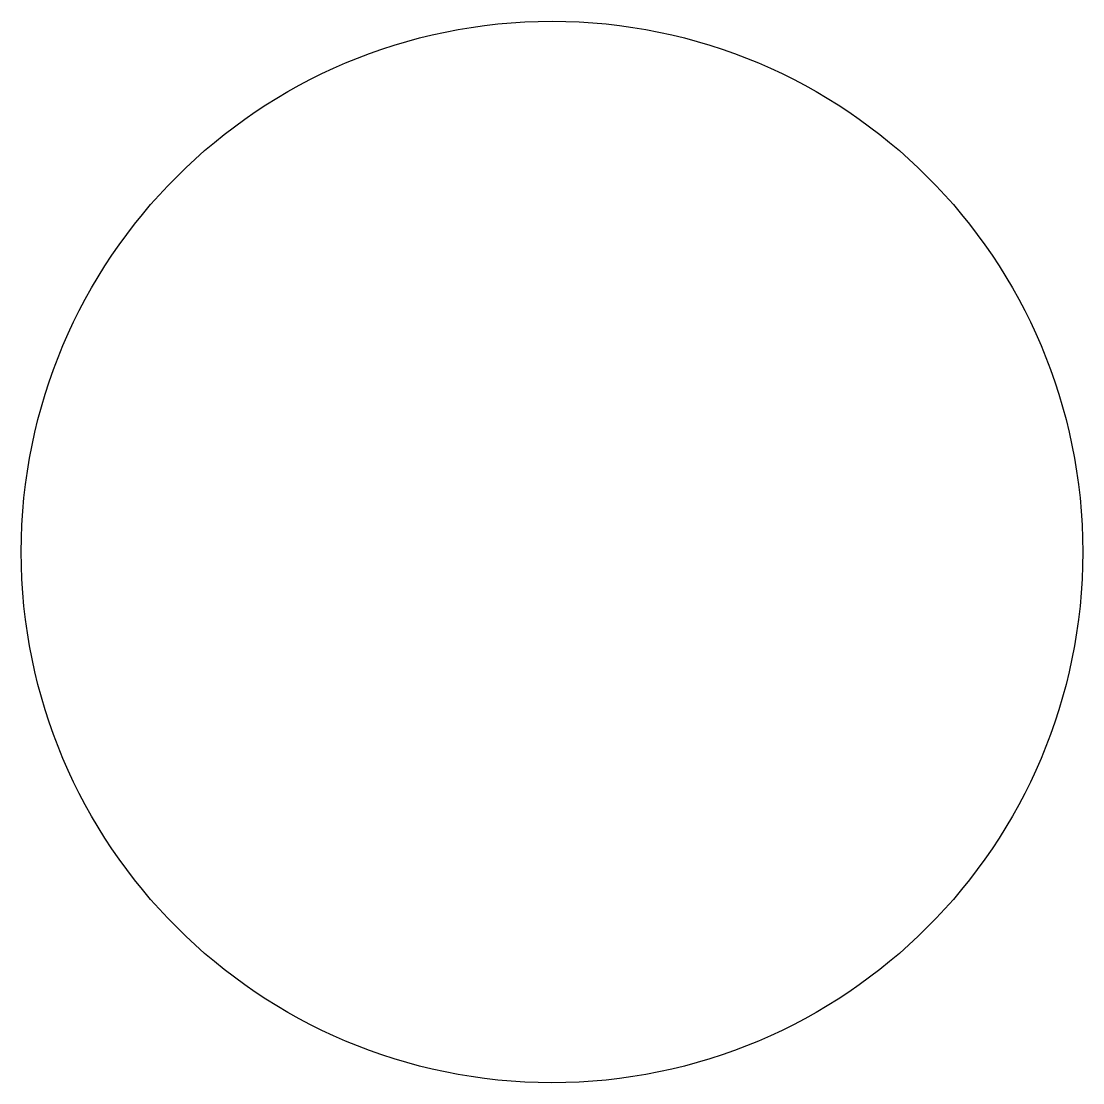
# Model space of a CAD drawing. Extents: x 9 to 159, y 0 to 150.
import ezdxf

# ---------------------------------------------------------------- set-up
doc = ezdxf.new("R2010")
doc.units = 0
doc.layers.get('0').update_dxf_attribs({"linetype": 'continuous'})

msp = doc.modelspace()

# ---------------------------------------------------------------- linework, layer by layer
at = {"color": 0}
msp.add_circle((84.375, 75), 75, dxfattribs=at)

doc.saveas('drawing.dxf')
